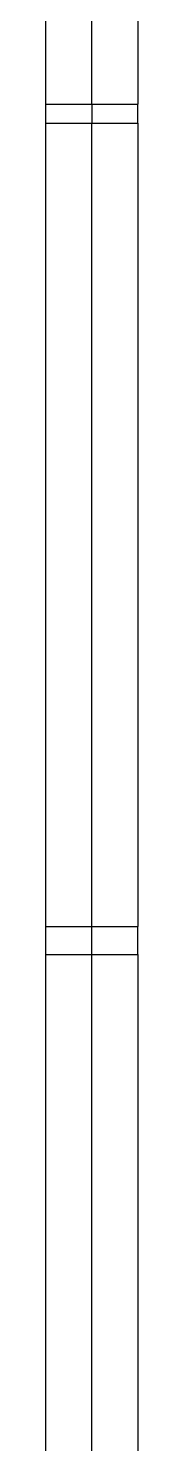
# Model space of a CAD drawing. Header units: metres. Extents: x 244.4 to 340.3, y -4.1 to 64.3.
# Drawn here: x 272.526 to 272.676, y 44.964 to 47.272 of the extents above; entities that cross this region are included whole.
import ezdxf

# ---------------------------------------------------------------- set-up
doc = ezdxf.new("R2010")
doc.units = ezdxf.units.M
doc.layers.add('SectionCutEdges', color=6, linetype='Continuous', lineweight=30)

msp = doc.modelspace()

# ---------------------------------------------------------------- linework, layer by layer
for p, q in [((272.6012, 47.1482), (272.6012, 49.8287)), ((272.5262, 47.1482), (272.6762, 47.1482)), ((272.6012, 47.1482), (272.6012, 47.1173)), ((272.5262, 45.8073), (272.5262, 47.1173)), ((272.6762, 47.1173), (272.6762, 45.8073)), ((272.5262, 44.4516), (272.5262, 45.7616)), ((272.6762, 45.7616), (272.6762, 44.4516))]:
    msp.add_line(p, q)
at = {"layer": 'SectionCutEdges'}
for p, q in [((272.6762, 50.7358), (272.6762, 47.1482)), ((272.5262, 47.1173), (272.5262, 50.5858)), ((272.6762, 47.1173), (272.6762, 47.1482)), ((272.5262, 47.1173), (272.6762, 47.1173)), ((272.6012, 44.4516), (272.6012, 47.1173)), ((272.5262, 45.7616), (272.5262, 45.8073)), ((272.5262, 45.8073), (272.6762, 45.8073)), ((272.6762, 45.7616), (272.6762, 45.8073)), ((272.5262, 45.7616), (272.6762, 45.7616))]:
    msp.add_line(p, q, dxfattribs=at)

doc.saveas('drawing.dxf')
